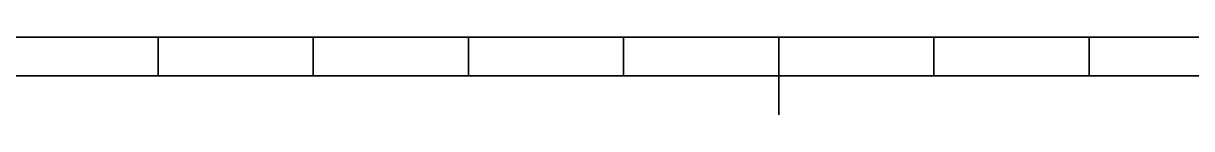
# Model space of a CAD drawing. Extents: x 0 to 594, y 0 to 420.
# Drawn here: x 298.3 to 373.6, y 5 to 10 of the extents above; entities that cross this region are included whole.
import ezdxf

# ---------------------------------------------------------------- set-up
doc = ezdxf.new("R2010")
doc.units = 0

msp = doc.modelspace()

# ---------------------------------------------------------------- linework, layer by layer
at = {"color": 7, "lineweight": 35}
for p, q in [((10, 10), (584, 10)), ((197, 7.5), (397, 7.5))]:
    msp.add_line(p, q, dxfattribs=at)
at = {"color": 7, "lineweight": 35, "ltscale": 0.0625}
for p, q in [((307, 10), (307, 7.5)), ((317, 10), (317, 7.5)), ((327, 10), (327, 7.5)), ((337, 10), (337, 7.5)), ((357, 10), (357, 7.5)), ((367, 10), (367, 7.5))]:
    msp.add_line(p, q, dxfattribs=at)
at = {"color": 7, "lineweight": 35, "ltscale": 0.125}
msp.add_line((347, 10), (347, 5), dxfattribs=at)

doc.saveas('drawing.dxf')
